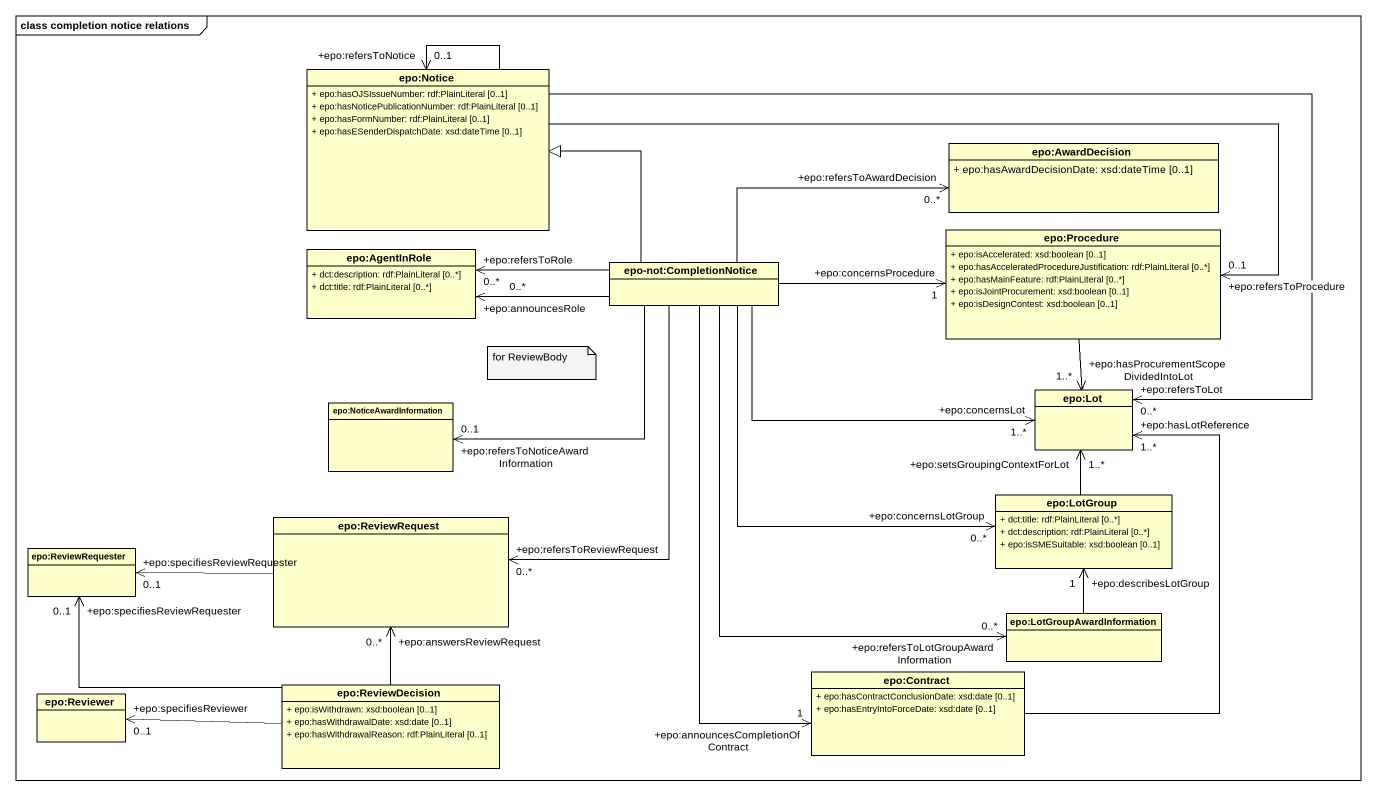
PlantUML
@startuml
mainframe class completion notice relations
hide circle
hide empty members
skinparam classAttributeIconSize 0
class "epo:Notice" as epo_Notice {
  + epo:hasOJSIssueNumber: rdf:PlainLiteral [0..1]
  + epo:hasNoticePublicationNumber: rdf:PlainLiteral [0..1]
  + epo:hasFormNumber: rdf:PlainLiteral [0..1]
  + epo:hasESenderDispatchDate: xsd:dateTime [0..1]
}
class "epo:AwardDecision" as epo_AwardDecision {
  + epo:hasAwardDecisionDate: xsd:dateTime [0..1]
}
class "epo:AgentInRole" as epo_AgentInRole {
  + dct:description: rdf:PlainLiteral [0..*]
  + dct:title: rdf:PlainLiteral [0..*]
}
class "epo:Procedure" as epo_Procedure {
  + epo:isAccelerated: xsd:boolean [0..1]
  + epo:hasAcceleratedProcedureJustification: rdf:PlainLiteral [0..*]
  + epo:hasMainFeature: rdf:PlainLiteral [0..*]
  + epo:isJointProcurement: xsd:boolean [0..1]
  + epo:isDesignContest: xsd:boolean [0..1]
}
class "epo-not:CompletionNotice" as epo_not_CompletionNotice
class "epo:Lot" as epo_Lot
class "epo:NoticeAwardInformation" as epo_NoticeAwardInformation
class "epo:ReviewRequest" as epo_ReviewRequest
class "epo:LotGroup" as epo_LotGroup {
  + dct:title: rdf:PlainLiteral [0..*]
  + dct:description: rdf:PlainLiteral [0..*]
  + epo:isSMESuitable: xsd:boolean [0..1]
}
class "epo:ReviewRequester" as epo_ReviewRequester
class "epo:LotGroupAwardInformation" as epo_LotGroupAwardInformation
class "epo:Reviewer" as epo_Reviewer
class "epo:ReviewDecision" as epo_ReviewDecision {
  + epo:isWithdrawn: xsd:boolean [0..1]
  + epo:hasWithdrawalDate: xsd:date [0..1]
  + epo:hasWithdrawalReason: rdf:PlainLiteral [0..1]
}
class "epo:Contract" as epo_Contract {
  + epo:hasContractConclusionDate: xsd:date [0..1]
  + epo:hasEntryIntoForceDate: xsd:date [0..1]
}
epo_Notice --> "+epo:refersToNotice\n0..1" epo_Notice
epo_Notice -right-> "+epo:refersToProcedure\n0..1" epo_Procedure
epo_Notice -right-> "+epo:refersToLot\n0..*" epo_Lot
epo_Procedure --> "+epo:hasProcurementScopeDividedIntoLot\n1..*" epo_Lot
epo_not_CompletionNotice -left-|> epo_Notice
epo_not_CompletionNotice -right-> "+epo:refersToAwardDecision\n0..*" epo_AwardDecision
epo_not_CompletionNotice -left-> "+epo:refersToRole\n0..*" epo_AgentInRole
epo_not_CompletionNotice -left-> "+epo:announcesRole\n0..*" epo_AgentInRole
epo_not_CompletionNotice -right-> "+epo:concernsProcedure\n1" epo_Procedure
epo_not_CompletionNotice -right-> "+epo:concernsLot\n1..*" epo_Lot
epo_not_CompletionNotice -left-> "+epo:refersToNoticeAwardInformation\n0..1" epo_NoticeAwardInformation
epo_not_CompletionNotice --> "+epo:refersToReviewRequest\n0..*" epo_ReviewRequest
epo_not_CompletionNotice --> "+epo:concernsLotGroup\n0..*" epo_LotGroup
epo_not_CompletionNotice --> "+epo:refersToLotGroupAwardInformation\n0..*" epo_LotGroupAwardInformation
epo_not_CompletionNotice --> "+epo:announcesCompletionOfContract\n1" epo_Contract
epo_ReviewRequest -left-> "+epo:specifiesReviewRequester\n0..1" epo_ReviewRequester
epo_LotGroup -up-> "+epo:setsGroupingContextForLot\n1..*" epo_Lot
epo_LotGroupAwardInformation -up-> "+epo:describesLotGroup\n1" epo_LotGroup
epo_ReviewDecision -up-> "+epo:answersReviewRequest\n0..*" epo_ReviewRequest
epo_ReviewDecision -left-> "+epo:specifiesReviewRequester\n0..1" epo_ReviewRequester
epo_ReviewDecision -left-> "+epo:specifiesReviewer\n0..1" epo_Reviewer
epo_Contract -up-> "+epo:hasLotReference\n1..*" epo_Lot
note as N1
  for ReviewBody
end note
@enduml
